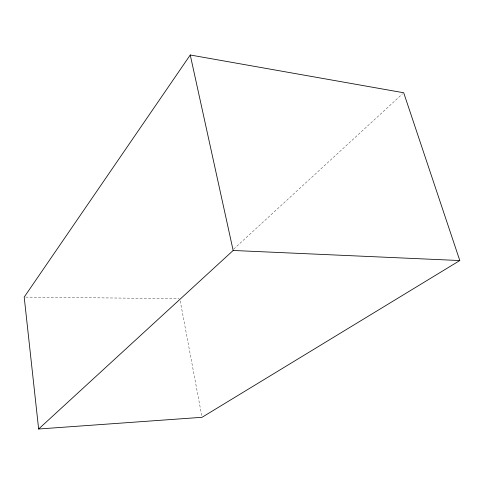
<?xml version="1.0" encoding="UTF-8"?>
<svg xmlns="http://www.w3.org/2000/svg" width="484" height="484" viewBox="0 0 484 484"><rect width="100%" height="100%" fill="white"/><g stroke="black" fill="none" stroke-linecap="round" stroke-linejoin="round"><path stroke-width="0.36" stroke-dasharray="2.42 1.81" d="M233.693 249.103L402.591 93.781M25.712 297.115L179.05 298.658M180.217 300.891L201.901 416.555"/><path stroke-width="0.73" d="M190.248 54.995L24.2 297.097L38.635 429.005L202.04 417.299L459.8 260.543L403.704 92.759L190.248 54.995L233.161 250.476L38.635 429.005M233.161 250.476L459.8 260.543"/></g></svg>
